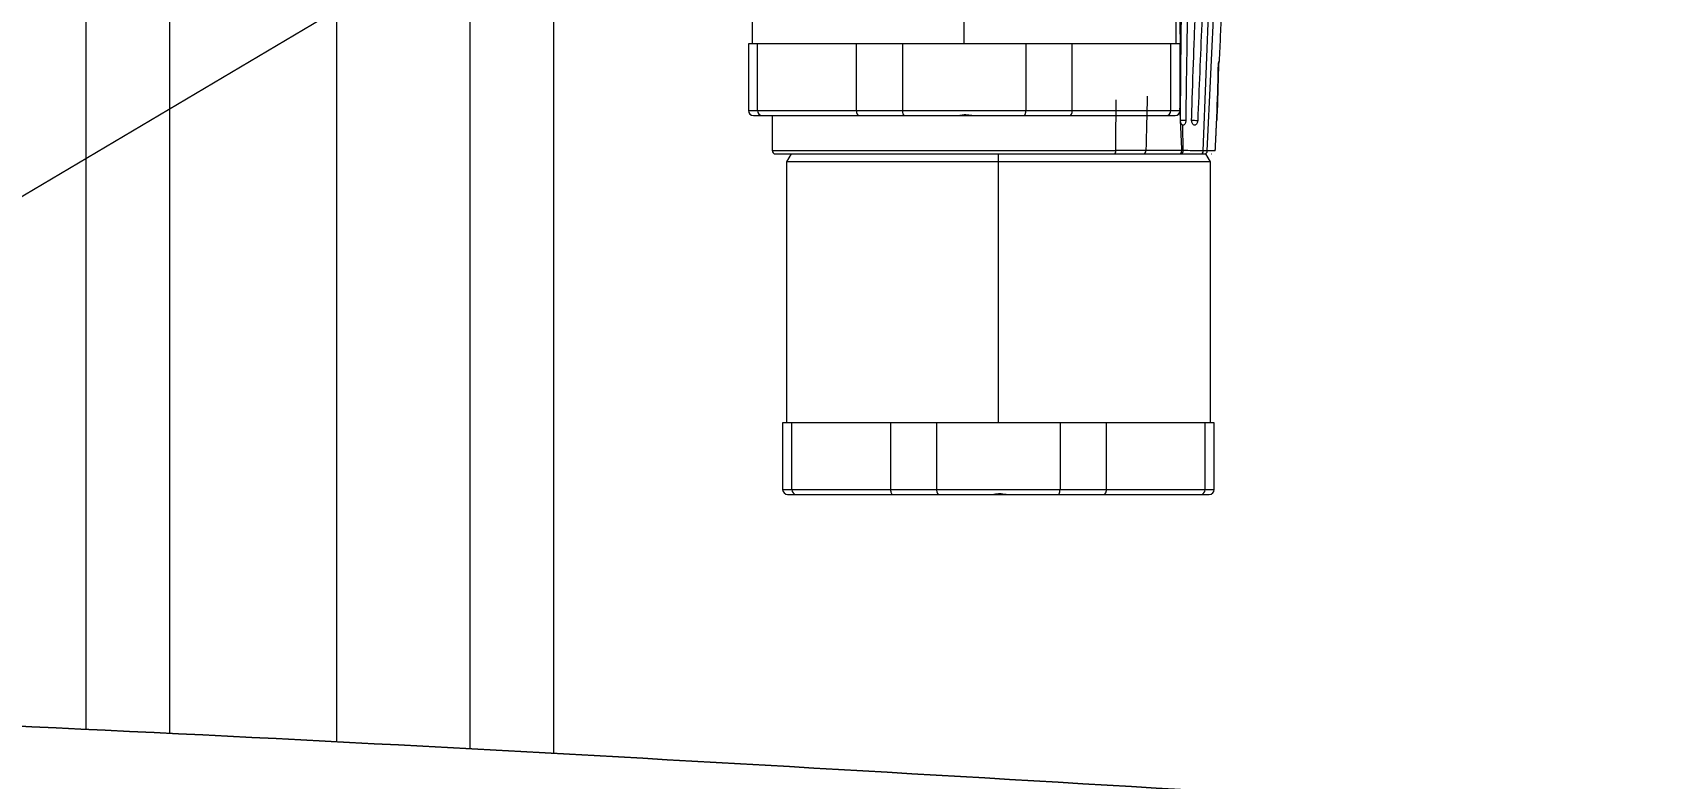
# Model space of a CAD drawing. Header units: millimetres. Extents: x 0 to 594, y 0 to 532.
# Drawn here: x 440.202 to 445.112, y 286.747 to 288.98 of the extents above; entities that cross this region are included whole.
import ezdxf

# ---------------------------------------------------------------- set-up
doc = ezdxf.new("R2010")
doc.units = ezdxf.units.MM
for name, color, linetype, true_color in [('13', 7, 'Continuous', 0xffffff), ('201', 7, 'Continuous', 0xffffff), ('3', 7, 'Continuous', 0xffffff), ('4', 7, 'Continuous', 0xffffff)]:
    doc.layers.add(name, color=color, linetype=linetype, true_color=true_color)
doc.styles.add('iso-1', font='isocp.shx')
doc.dimstyles.get("Standard").update_dxf_attribs({"dimtxt": 0.18, "dimasz": 0.18, "dimexe": 0.18, "dimexo": 0.0625, "dimgap": 0.09, "dimtad": 0, "dimtih": 1, "dimtoh": 1, "dimdec": 4, "dimzin": 0, "dimdsep": 46, "dimtxsty": 'Standard', "dimcen": 0.09, "dimadec": 0, "dimazin": 0, "dimtfac": 1, "dimtdec": 4, "dimtofl": 0, "dimtmove": 0, "dimatfit": 3, "dimfxl": 1, "dimtolj": 1, "dimtzin": 0, "dimarcsym": 0})

# ---------------------------------------------------------------- blocks, each defined once
blk = doc.blocks.new('_U1')
at = {"layer": '201', "color": 250, "lineweight": 13}
blk.add_line((430.61169, 282.820884), (499.931008, 323.940688), dxfattribs=at)
at = {"layer": '201', "color": 250, "lineweight": 18}
blk.add_solid([(499.931008, 323.940688), (497.155868, 321.758737), (496.685695, 322.551343), (499.931008, 323.940688)], dxfattribs=at)
at = {"layer": '201', "color": 250, "linetype": 'Continuous', "lineweight": 18, "char_height": 3.5, "attachment_point": 7, "rotation": 30.676165, "line_spacing_factor": 0.963855, "style": 'iso-1'}
for s, insert in [('\\W0.5795;1612', (481.810819, 313.855865)), ('\\W0.6380;R', (478.626316, 311.966838))]:
    blk.add_mtext(s, dxfattribs=dict(at, insert=insert))
blk = doc.blocks.new('_U12')
at = {"layer": '201', "color": 250, "lineweight": 13}
blk.add_arc((430.61169, 282.820884), 24.022753, 0, 184.999943, dxfattribs=at)
blk = doc.blocks.new('_U13')
at = {"layer": '201', "color": 250, "lineweight": 13}
blk.add_arc((430.61169, 282.820884), 53.921515, 175, 359.999943, dxfattribs=at)

msp = doc.modelspace()

# ---------------------------------------------------------------- linework, layer by layer
at = {"layer": '13', "color": 250, "linetype": 'Continuous', "lineweight": 18}
msp.add_circle((430.61169, 282.82088), 80.5978, dxfattribs=at)
at = {"layer": '3', "color": 250, "linetype": 'Continuous', "lineweight": 13}
for p, q in [((440.36169, 286.89301), (440.36169, 290.71088)), ((441.11169, 290.71088), (441.11169, 286.85593)), ((441.51169, 286.8347), (441.51169, 290.71088)), ((442.99186, 288.94741), (442.99186, 289.72844)), ((443.70762, 288.62702), (443.74326, 289.55741)), ((443.71966, 288.62694), (443.76274, 289.55741)), ((443.64081, 288.90895), (443.62685, 289.47218)), ((442.37289, 288.74741), (442.37289, 288.94741)), ((442.66852, 288.94741), (442.66852, 288.74741)), ((443.31519, 288.74741), (443.31519, 288.94741)), ((443.61082, 288.74741), (443.61082, 288.94741)), ((442.34554, 288.74741), (442.34665, 288.74741)), ((442.34665, 288.74741), (442.37289, 288.74741)), ((442.37289, 288.74741), (442.66852, 288.74741)), ((442.66852, 288.74741), (442.80745, 288.74741)), ((442.80745, 288.74741), (443.15724, 288.74741)), ((442.99186, 288.73442), (442.99186, 288.73241)), ((443.15724, 288.74741), (443.17626, 288.74741)), ((443.17626, 288.74741), (443.31519, 288.74741)), ((443.31519, 288.74741), (443.61082, 288.74741)), ((443.61082, 288.74741), (443.63706, 288.74741)), ((443.63706, 288.74741), (443.63817, 288.74741)), ((443.74826, 288.72836), (443.74812, 288.72836)), ((443.64779, 288.6274), (443.64591, 288.70349)), ((442.41669, 288.62741), (443.44606, 288.62741)), ((443.09419, 288.59344), (443.09419, 288.61741)), ((443.64357, 288.62741), (443.53591, 288.62741)), ((443.09419, 287.81241), (443.09419, 288.59344)), ((442.47522, 287.61241), (442.47522, 287.81241)), ((442.77086, 287.81241), (442.77086, 287.61241)), ((443.41752, 287.61241), (443.41752, 287.81241)), ((443.71316, 287.61241), (443.71316, 287.81241)), ((442.44787, 287.61241), (442.44899, 287.61241)), ((442.44899, 287.61241), (442.47522, 287.61241)), ((442.47522, 287.61241), (442.77086, 287.61241)), ((442.77086, 287.61241), (442.90978, 287.61241)), ((442.90978, 287.61241), (443.25957, 287.61241)), ((443.09419, 287.59942), (443.09419, 287.59741)), ((443.25957, 287.61241), (443.2786, 287.61241)), ((443.2786, 287.61241), (443.41752, 287.61241)), ((443.41752, 287.61241), (443.71316, 287.61241)), ((443.71316, 287.61241), (443.73939, 287.61241)), ((443.73939, 287.61241), (443.74051, 287.61241))]:
    msp.add_line(p, q, dxfattribs=at)
at = {"layer": '3', "color": 250, "linetype": 'Continuous', "lineweight": 18}
for p, q in [((440.61169, 290.71088), (440.61169, 286.88068)), ((441.76169, 290.71088), (441.76169, 286.82083)), ((442.35686, 289.72844), (442.35686, 288.94741)), ((443.62686, 288.94741), (443.62686, 289.72844)), ((442.34554, 288.94741), (442.34554, 288.74741)), ((442.37289, 288.94741), (442.34554, 288.94741)), ((442.66852, 288.94741), (442.37289, 288.94741)), ((442.80745, 288.94741), (442.66852, 288.94741)), ((442.80745, 288.74741), (442.80745, 288.94741)), ((443.17626, 288.94741), (442.80745, 288.94741)), ((443.17626, 288.94741), (443.17626, 288.74741)), ((443.31519, 288.94741), (443.17626, 288.94741)), ((443.61082, 288.94741), (443.31519, 288.94741)), ((443.63817, 288.94741), (443.61082, 288.94741)), ((443.63817, 288.74741), (443.63817, 288.94741)), ((442.36054, 288.73241), (442.38624, 288.73241)), ((442.38624, 288.73241), (442.6755, 288.73241)), ((442.41669, 288.73241), (442.41669, 288.62741)), ((442.6755, 288.73241), (442.81294, 288.73241)), ((442.81294, 288.73241), (442.96886, 288.73241)), ((442.96839, 288.73241), (442.99186, 288.73241)), ((442.99186, 288.73241), (443.01485, 288.73241)), ((443.01485, 288.73241), (443.17077, 288.73241)), ((443.17077, 288.73241), (443.30821, 288.73241)), ((443.30821, 288.73241), (443.59747, 288.73241)), ((443.59747, 288.73241), (443.62317, 288.73241)), ((443.74823, 288.72836), (443.74791, 288.72096)), ((442.42669, 288.61741), (443.44052, 288.61741)), ((442.47303, 288.61741), (442.45919, 288.59344)), ((443.52901, 288.61741), (443.63506, 288.61741)), ((443.72919, 288.59344), (443.71535, 288.61741)), ((443.73215, 288.61741), (443.73356, 288.61741)), ((442.45919, 288.59344), (442.45919, 287.81241)), ((443.09419, 288.59344), (442.45919, 288.59344)), ((443.72919, 288.59344), (443.09419, 288.59344)), ((443.72919, 287.81241), (443.72919, 288.59344)), ((442.44787, 287.81241), (442.44787, 287.61241)), ((442.47522, 287.81241), (442.44787, 287.81241)), ((442.77086, 287.81241), (442.47522, 287.81241)), ((442.90978, 287.81241), (442.77086, 287.81241)), ((442.90978, 287.61241), (442.90978, 287.81241)), ((443.2786, 287.81241), (442.90978, 287.81241)), ((443.2786, 287.81241), (443.2786, 287.61241)), ((443.41752, 287.81241), (443.2786, 287.81241)), ((443.71316, 287.81241), (443.41752, 287.81241)), ((443.74051, 287.81241), (443.71316, 287.81241)), ((443.74051, 287.61241), (443.74051, 287.81241)), ((442.46287, 287.59741), (442.48858, 287.59741)), ((442.48858, 287.59741), (442.77783, 287.59741)), ((442.77783, 287.59741), (442.91527, 287.59741)), ((442.91527, 287.59741), (443.07119, 287.59741)), ((443.07072, 287.59741), (443.09419, 287.59741)), ((443.09419, 287.59741), (443.11719, 287.59741)), ((443.11719, 287.59741), (443.27311, 287.59741)), ((443.27311, 287.59741), (443.41055, 287.59741)), ((443.41055, 287.59741), (443.6998, 287.59741)), ((443.6998, 287.59741), (443.72551, 287.59741))]:
    msp.add_line(p, q, dxfattribs=at)
for centre, radius, start, end in [((442.36054, 288.74741), 0.015, 180, 270), ((443.62317, 288.74741), 0.015, 270, 0), ((442.42669, 288.62741), 0.01, 180, 270), ((442.46287, 287.61241), 0.015, 180, 270), ((443.72551, 287.61241), 0.015, 270, 0)]:
    msp.add_arc(centre, radius, start, end, dxfattribs=at)
at = {"layer": '3', "color": 250, "linetype": 'Continuous', "lineweight": 13}
for centre, major_axis, ratio, start_param, end_param in [((442.38624, 288.74741), (0, -0.015), 0.890604, 4.712389, 6.2831853), ((442.6755, 288.74741), (0, 0.015), 0.465228, 1.5707963, 2.3561945), ((442.6755, 288.74741), (0, 0.015), 0.465228, 2.3561945, 3.1415927), ((443.30821, 288.74741), (0, -0.015), 0.465228, 0, 0.7853982), ((443.30821, 288.74741), (0, -0.015), 0.465228, 0.7853982, 1.5707963), ((443.59747, 288.74741), (0, -0.015), 0.890604, 0, 1.5707963), ((443.70025, 288.62741), (0, -0.01), 0.738054, 0, 1.5321237), ((443.70988, 288.62741), (0, -0.01), 0.979623, 0, 1.5236427), ((442.48858, 287.61241), (0, -0.015), 0.890604, 4.712389, 6.2831853), ((442.77783, 287.61241), (0, 0.015), 0.465228, 1.5707963, 2.3561945), ((442.77783, 287.61241), (0, 0.015), 0.465228, 2.3561945, 3.1415927), ((443.41055, 287.61241), (0, -0.015), 0.465228, 0, 0.7853982), ((443.41055, 287.61241), (0, -0.015), 0.465228, 0.7853982, 1.5707963), ((443.6998, 287.61241), (0, -0.015), 0.890604, 0, 1.5707963)]:
    msp.add_ellipse(centre, major_axis=major_axis, ratio=ratio, start_param=start_param, end_param=end_param, dxfattribs=at)
at = {"layer": '3', "color": 250, "linetype": 'Continuous', "lineweight": 18}
for points, knots in [([(443.64081, 288.90895), (443.64095, 288.92312), (443.64109, 288.93729), (443.64187, 289.00814), (443.64265, 289.06481), (443.64449, 289.17816), (443.64554, 289.23483), (443.64731, 289.31984), (443.64793, 289.34817), (443.65003, 289.43939), (443.65161, 289.50227), (443.65506, 289.62804), (443.65691, 289.69091), (443.65888, 289.75379)], [0, 0, 0, 0, 0.050306, 0.050306, 0.2515311, 0.2515311, 0.452756, 0.452756, 0.553368, 0.553368, 0.776682, 0.776682, 1, 1, 1, 1]), ([(443.68023, 289.75313), (443.67973, 289.73897), (443.67924, 289.72481), (443.67681, 289.654), (443.67495, 289.59735), (443.67142, 289.48404), (443.66975, 289.42738), (443.66659, 289.31406), (443.66512, 289.2574), (443.66307, 289.1724), (443.66242, 289.14406), (443.66055, 289.05906), (443.65942, 289.00239), (443.65792, 288.91738), (443.65745, 288.88904), (443.65628, 288.81294), (443.65564, 288.76517), (443.65511, 288.71741)], [0, 0, 0, 0, 0.0410321, 0.0410321, 0.205161, 0.205161, 0.36929, 0.36929, 0.533419, 0.533419, 0.6154833, 0.6154833, 0.7796125, 0.7796125, 0.8616769, 0.8616769, 1, 1, 1, 1]), ([(443.67275, 288.71874), (443.67317, 288.73288), (443.6736, 288.74702), (443.6758, 288.8177), (443.67772, 288.87425), (443.68082, 288.95905), (443.68189, 288.98732), (443.68519, 289.07212), (443.68752, 289.12865), (443.6912, 289.21343), (443.69246, 289.24169), (443.69503, 289.29821), (443.69634, 289.32647), (443.70017, 289.40704), (443.70274, 289.45935), (443.70807, 289.56395), (443.71082, 289.61625), (443.71366, 289.66855)], [0, 0, 0, 0, 0.0446319, 0.0446319, 0.223161, 0.223161, 0.312425, 0.312425, 0.4909536, 0.4909536, 0.5802176, 0.5802176, 0.6694816, 0.6694816, 0.8347398, 0.8347398, 1, 1, 1, 1]), ([(443.73092, 289.55741), (443.73013, 289.54329), (443.72935, 289.52916), (443.72548, 289.45855), (443.72247, 289.40205), (443.71809, 289.3173), (443.71665, 289.28904), (443.7124, 289.20429), (443.70966, 289.14777), (443.70569, 289.063), (443.70439, 289.03474), (443.70094, 288.95831), (443.69884, 288.91013), (443.69479, 288.81378), (443.69284, 288.76559), (443.69098, 288.71741)], [0, 0, 0, 0, 0.0504579, 0.0504579, 0.2522897, 0.2522897, 0.3532054, 0.3532054, 0.5550373, 0.5550373, 0.6559531, 0.6559531, 0.8279756, 0.8279756, 1, 1, 1, 1]), ([(443.6396, 288.71896), (443.63965, 288.73389), (443.63971, 288.74882), (443.64001, 288.81215), (443.64035, 288.86055), (443.64081, 288.90895)], [0, 0, 0, 0, 0.2357539, 0.2357539, 1, 1, 1, 1]), ([(443.75262, 288.87417), (443.75265, 288.87572), (443.75271, 288.8774), (443.75285, 288.88075), (443.75294, 288.88246), (443.75315, 288.88568), (443.75327, 288.88723), (443.75351, 288.88997), (443.75364, 288.89119), (443.75388, 288.89313), (443.754, 288.89388), (443.75419, 288.89471), (443.75427, 288.89491), (443.75434, 288.89491)], [0, 0, 0, 0, 0.1714446, 0.1714446, 0.3428677, 0.3428677, 0.5146187, 0.5146187, 0.6868528, 0.6868528, 0.8593237, 0.8593237, 1, 1, 1, 1]), ([(443.75463, 288.89491), (443.75455, 288.89491), (443.75444, 288.89461), (443.75421, 288.8935), (443.75409, 288.89266), (443.75383, 288.89056), (443.7537, 288.88927), (443.75346, 288.88641), (443.75334, 288.88481), (443.75314, 288.88152), (443.75305, 288.87979), (443.75294, 288.87677), (443.7529, 288.87542), (443.75287, 288.87417)], [0, 0, 0, 0, 0.1721231, 0.1721231, 0.3442222, 0.3442222, 0.5166593, 0.5166593, 0.6892213, 0.6892213, 0.8614705, 0.8614705, 1, 1, 1, 1]), ([(443.75434, 288.89491), (443.75613, 288.89491), (443.75662, 288.89491), (443.75481, 288.89491), (443.75463, 288.89491)], [0, 0, 0, 0, 0.913168, 1, 1, 1, 1]), ([(442.96886, 288.73241), (442.97177, 288.73241), (442.97504, 288.73287), (442.98203, 288.73379), (442.98587, 288.73426), (442.99043, 288.73441), (442.99114, 288.73442), (442.99186, 288.73442)], [0, 0, 0, 0, 0.4465995, 0.4465995, 0.9146024, 0.9146024, 1, 1, 1, 1]), ([(443.01485, 288.73241), (443.01194, 288.73241), (443.00867, 288.73287), (443.00168, 288.73379), (442.99784, 288.73426), (442.99328, 288.73441), (442.99257, 288.73442), (442.99186, 288.73442)], [0, 0, 0, 0, 0.4465995, 0.4465995, 0.9146024, 0.9146024, 1, 1, 1, 1]), ([(443.64591, 288.70349), (443.64532, 288.70367), (443.64474, 288.70398), (443.64342, 288.70502), (443.6427, 288.70588), (443.64146, 288.70797), (443.64093, 288.70923), (443.64023, 288.71164), (443.63999, 288.71276), (443.63983, 288.71391)], [0, 0, 0, 0, 0.2066044, 0.2066044, 0.4947009, 0.4947009, 0.782861, 0.782861, 1, 1, 1, 1]), ([(443.65513, 288.71741), (443.65511, 288.71582), (443.65494, 288.71422), (443.65431, 288.71125), (443.65385, 288.70984), (443.65272, 288.70739), (443.65203, 288.70632), (443.65053, 288.70464), (443.64969, 288.70402), (443.64797, 288.70331), (443.64707, 288.70322), (443.64611, 288.70344), (443.64601, 288.70346), (443.64591, 288.70349)], [0, 0, 0, 0, 0.1932638, 0.1932638, 0.3863828, 0.3863828, 0.57998, 0.57998, 0.7770756, 0.7770756, 0.9768824, 0.9768824, 1, 1, 1, 1]), ([(443.691, 288.71741), (443.69093, 288.71582), (443.69068, 288.71423), (443.68985, 288.71128), (443.68927, 288.70989), (443.68787, 288.70749), (443.68703, 288.70645), (443.68521, 288.70484), (443.68421, 288.70425), (443.68216, 288.70362), (443.68109, 288.70358), (443.67906, 288.70405), (443.67807, 288.70456), (443.6763, 288.70608), (443.6755, 288.7071), (443.67419, 288.70947), (443.67367, 288.71085), (443.67295, 288.71376), (443.67275, 288.71533), (443.6727, 288.71751), (443.67271, 288.71813), (443.67275, 288.71874)], [0, 0, 0, 0, 0.105343, 0.105343, 0.2105966, 0.2105966, 0.3161562, 0.3161562, 0.4238278, 0.4238278, 0.5327789, 0.5327789, 0.6417315, 0.6417315, 0.7494941, 0.7494941, 0.8553941, 0.8553941, 0.9595394, 0.9595394, 1, 1, 1, 1]), ([(443.67275, 288.71874), (443.6731, 288.71873), (443.67378, 288.7187), (443.67848, 288.71845), (443.68442, 288.71806), (443.6889, 288.71762), (443.69101, 288.71741)], [0, 0, 0, 0, 0.2892638, 0.552186, 0.7886336, 1, 1, 1, 1]), ([(443.74787, 288.72003), (443.74786, 288.71971), (443.74785, 288.71946), (443.74784, 288.71931), (443.74783, 288.71903), (443.74781, 288.71904), (443.74782, 288.71932), (443.74782, 288.71961), (443.74783, 288.72019), (443.74788, 288.72182), (443.74792, 288.7229), (443.748, 288.7254), (443.74806, 288.72684), (443.74812, 288.72837)], [0, 0, 0, 0, 0.122025, 0.122025, 0.122025, 0.3422733, 0.3422733, 0.3422733, 0.56246, 0.56246, 0.7826425, 0.7826425, 1, 1, 1, 1]), ([(443.63506, 288.61741), (443.63527, 288.61741), (443.63548, 288.61741), (443.63628, 288.61741), (443.63687, 288.61741), (443.63805, 288.61741), (443.63864, 288.61741), (443.63922, 288.61741)], [0, 0, 0, 0, 0.1491623, 0.1491623, 0.5745746, 0.5745746, 1, 1, 1, 1]), ([(443.63922, 288.61741), (443.64191, 288.61741), (443.64468, 288.61741), (443.65604, 288.61741), (443.66522, 288.61741), (443.67818, 288.61741), (443.68148, 288.61741), (443.68821, 288.61741), (443.69164, 288.61741), (443.69682, 288.61741), (443.69853, 288.61741), (443.70025, 288.61741)], [0, 0, 0, 0, 0.1535221, 0.1535221, 0.6170265, 0.6170265, 0.7711439, 0.7711439, 0.9252576, 0.9252576, 1, 1, 1, 1]), ([(443.6478, 288.6274), (443.64779, 288.6274), (443.64778, 288.6274), (443.6472, 288.6274), (443.64661, 288.6274), (443.64541, 288.6274), (443.64481, 288.6274), (443.644, 288.62741), (443.64379, 288.62741), (443.64358, 288.62741)], [0, 0, 0, 0, 0.0003694, 0.0003694, 0.425149, 0.425149, 0.8507639, 0.8507639, 1, 1, 1, 1]), ([(443.70025, 288.61741), (443.70072, 288.61741), (443.70117, 288.61741), (443.70295, 288.61741), (443.70416, 288.61741), (443.70664, 288.61741), (443.7078, 288.61741), (443.70917, 288.61741), (443.70957, 288.61741), (443.70988, 288.61741)], [0, 0, 0, 0, 0.0971813, 0.0971813, 0.3920729, 0.3920729, 0.7848199, 0.7848199, 1, 1, 1, 1]), ([(443.07119, 287.59741), (443.0741, 287.59741), (443.07737, 287.59787), (443.08436, 287.59879), (443.0882, 287.59926), (443.09276, 287.59941), (443.09348, 287.59942), (443.09419, 287.59942)], [0, 0, 0, 0, 0.4465995, 0.4465995, 0.9146024, 0.9146024, 1, 1, 1, 1]), ([(443.11719, 287.59741), (443.11428, 287.59741), (443.11101, 287.59787), (443.10402, 287.59879), (443.10018, 287.59926), (443.09562, 287.59941), (443.0949, 287.59942), (443.09419, 287.59942)], [0, 0, 0, 0, 0.4465995, 0.4465995, 0.9146024, 0.9146024, 1, 1, 1, 1])]:
    msp.add_open_spline(points, degree=3, knots=knots, dxfattribs=at)
for points, degree in [([(443.75599, 288.8949), (443.78539, 289.52861)], 1), ([(443.74812, 288.72837), (443.75007, 288.77696), (443.75156, 288.82556), (443.75262, 288.87417)], 3), ([(443.75287, 288.87417), (443.7519, 288.82555), (443.75033, 288.77695), (443.74823, 288.72836)], 3), ([(443.44606, 288.62741), (443.44615, 288.67825), (443.44623, 288.72909), (443.44632, 288.77993)], 3), ([(443.53988, 288.79079), (443.5384, 288.73634), (443.53715, 288.68187), (443.53591, 288.62741)], 3), ([(442.80906, 288.7368), (442.8088, 288.7375), (442.80834, 288.73902), (442.80783, 288.74163), (442.80752, 288.74447), (442.80745, 288.74643), (442.80745, 288.74741)], 3), ([(442.81294, 288.73241), (442.81258, 288.73241), (442.81186, 288.7326), (442.81082, 288.73346), (442.80987, 288.73486), (442.80931, 288.73611), (442.80906, 288.7368)], 3), ([(443.17077, 288.73241), (443.17113, 288.73241), (443.17185, 288.7326), (443.17289, 288.73346), (443.17384, 288.73486), (443.1744, 288.73611), (443.17465, 288.7368)], 3), ([(443.17465, 288.7368), (443.17491, 288.7375), (443.17537, 288.73902), (443.17588, 288.74163), (443.17619, 288.74447), (443.17626, 288.74643), (443.17626, 288.74741)], 3), ([(443.6396, 288.71896), (443.63902, 288.73086), (443.63844, 288.74276), (443.63786, 288.75466)], 3), ([(443.65512, 288.71741), (443.64527, 288.71741), (443.63841, 288.71741), (443.6396, 288.71741)], 3), ([(443.6396, 288.71741), (443.6396, 288.71792), (443.6396, 288.71844), (443.6396, 288.71896)], 3), ([(443.63983, 288.71391), (443.63967, 288.71506), (443.6396, 288.71625), (443.6396, 288.71741)], 3), ([(443.64358, 288.62741), (443.64239, 288.65612), (443.64114, 288.68504), (443.63983, 288.71391)], 3), ([(443.74355, 288.62694), (443.74788, 288.72023)], 1), ([(443.44051, 288.61741), (443.47192, 288.61741), (443.5017, 288.61741), (443.529, 288.61741)], 3), ([(443.63506, 288.61741), (443.63952, 288.61741), (443.64358, 288.62217), (443.64358, 288.62741)], 3), ([(443.63922, 288.61741), (443.64371, 288.61741), (443.64778, 288.62217), (443.64779, 288.6274)], 3), ([(443.74356, 288.62695), (443.74392, 288.62695), (443.73595, 288.62695), (443.71966, 288.62694)], 3), ([(442.91139, 287.6018), (442.91114, 287.6025), (442.91068, 287.60402), (442.91017, 287.60663), (442.90985, 287.60947), (442.90978, 287.61143), (442.90978, 287.61241)], 3), ([(442.91527, 287.59741), (442.91491, 287.59741), (442.91419, 287.5976), (442.91316, 287.59846), (442.9122, 287.59986), (442.91165, 287.60111), (442.91139, 287.6018)], 3), ([(443.27311, 287.59741), (443.27347, 287.59741), (443.27419, 287.5976), (443.27522, 287.59846), (443.27618, 287.59986), (443.27674, 287.60111), (443.27699, 287.6018)], 3), ([(443.27699, 287.6018), (443.27724, 287.6025), (443.2777, 287.60402), (443.27821, 287.60663), (443.27853, 287.60947), (443.2786, 287.61143), (443.2786, 287.61241)], 3)]:
    msp.add_open_spline(points, degree=degree, dxfattribs=at)
at = {"layer": '3', "color": 250, "linetype": 'Continuous', "lineweight": 13}
for points in [[(443.44051, 288.61741), (443.44342, 288.6174), (443.44606, 288.62217), (443.44606, 288.62741)], [(443.52901, 288.61741), (443.53226, 288.61741), (443.5359, 288.6227), (443.5359, 288.62741)], [(443.70762, 288.62702), (443.68506, 288.62713), (443.66499, 288.62728), (443.64779, 288.6274)], [(443.71966, 288.62694), (443.71786, 288.62693), (443.7137, 288.62696), (443.70762, 288.62702)]]:
    msp.add_open_spline(points, degree=3, dxfattribs=at)
msp.add_rational_spline([(443.5359, 288.62741), (443.50796, 288.6274), (443.47794, 288.6274), (443.44606, 288.62741)], [0.999999993233, 0.999999993236, 0.999999993236, 0.999999993233], degree=3, dxfattribs=at)
at = {"layer": '4', "color": 250, "linetype": 'Continuous', "lineweight": 18}
for points, knots in [([(454.11169, 286.30626), (452.54731, 286.30903), (450.98421, 286.34784), (447.85967, 286.47199), (446.29824, 286.55764), (443.17577, 286.73988), (441.61475, 286.83776), (439.27188, 286.94331), (438.49068, 286.97133), (436.92724, 286.99549), (436.14502, 286.99221), (435.36169, 286.95557)], [0, 0, 0, 0, 0.25, 0.25, 0.5, 0.5, 0.75, 0.75, 0.875, 0.875, 1, 1, 1, 1]), ([(437.31727, 286.98809), (437.44785, 286.98701), (437.57841, 286.98543), (438.49068, 286.97133), (439.27188, 286.94331), (441.61475, 286.83776), (443.17577, 286.73988), (446.29824, 286.55764), (447.85967, 286.47199), (450.98421, 286.34784), (452.54731, 286.30903), (454.11169, 286.30626)], [0, 0, 0, 0, 0.0233014, 0.0233014, 0.1628297, 0.1628297, 0.4418865, 0.4418865, 0.7209432, 0.7209432, 1, 1, 1, 1])]:
    msp.add_open_spline(points, degree=3, knots=knots, dxfattribs=at)

# ---------------------------------------------------------------- block references
at = {"layer": '201', "color": 250, "linetype": 'Continuous', "lineweight": 18}
for name in ['_U12', '_U13']:
    msp.add_blockref(name, (0, 0), dxfattribs=at)

# ---------------------------------------------------------------- dimensions: what is measured, and where the dimension line sits
dim = msp.add_radius_dim(center=(430.61169, 282.82088), mpoint=(499.93101, 323.94069), dimstyle='Standard', override={"dimtxt": 3.5, "dimasz": 3.5, "dimexe": 1.5, "dimexo": 0.5, "dimgap": 1.75, "dimtad": 1, "dimtih": 0, "dimtoh": 0, "dimdec": 0, "dimlfac": 20, "dimzin": 8, "dimdsep": 46, "dimlunit": 2, "dimpost": 'R<>', "dimtxsty": 'iso-1', "dimsah": 1, "dimse1": 0, "dimse2": 0, "dimsd1": 0, "dimsd2": 0, "dimclrd": 250, "dimclre": 250, "dimclrt": 250, "dimtol": 0, "dimtm": -0.1, "dimtfac": 0.7, "dimtdec": 2, "dimtofl": 1, "dimtmove": 0, "dimtzin": 8, "dimlwd": 13, "dimlwe": 13}, dxfattribs=at)
dim.commit()
dim.dimension.update_dxf_attribs({"geometry": '_U1', "text_midpoint": (482.97275, 313.88115), "dimtype": 164})

doc.saveas('drawing.dxf')
